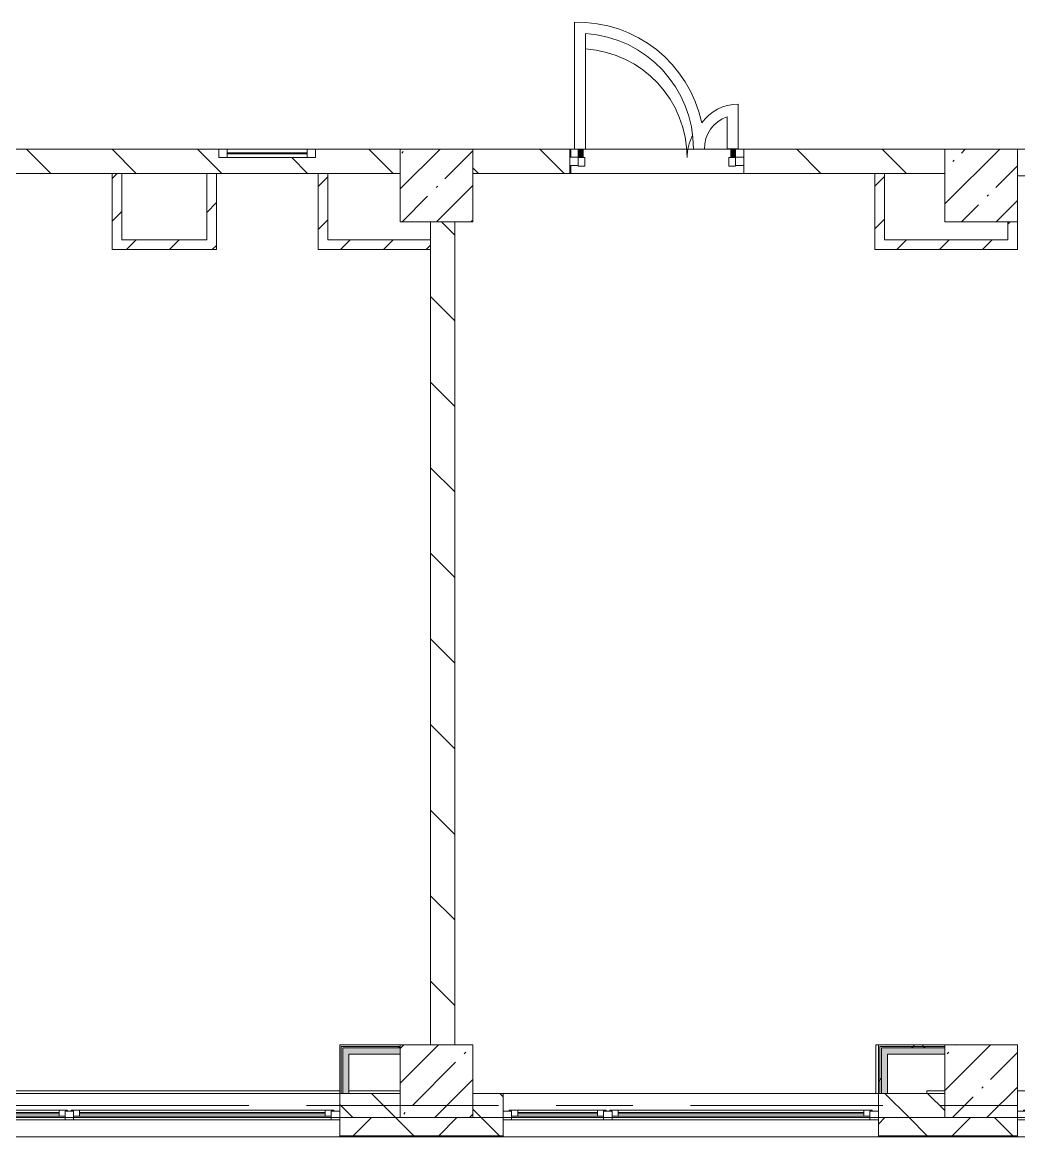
# Model space of a CAD drawing. Header units: millimetres. Extents: x 81609 to 272668, y -8553 to 29000.
# Drawn here: x 154694 to 162928, y -258 to 8948 of the extents above; entities that cross this region are included whole.
import ezdxf

# ---------------------------------------------------------------- set-up
doc = ezdxf.new("R2010")
doc.units = ezdxf.units.MM
doc.linetypes.add('Осевая', pattern=[3175, 635, -476.25, 1587.5, -476.25])
for name, color, linetype, lineweight, true_color in [('A-DETL-GENF-5', 7, 'Continuous', 5, 0xaaaaaa), ('A-DOOR-4', 7, 'Continuous', 5, 0xe2e2e2), ('A-DOOR-5', 7, 'Continuous', 5, 0xaaaaaa), ('A-FLOR-1', 7, 'Continuous', 5, 0xaaaaaa), ('I-WALL-1', 7, 'Continuous', 5, 0xe7e7e7), ('I-WALL-2', 7, 'Continuous', 9, 0xe7e7e7)]:
    doc.layers.add(name, color=color, linetype=linetype, lineweight=lineweight, true_color=true_color)
for name, color, linetype, lineweight in [('A-GLAZ-3', 7, 'Continuous', 5), ('A-GLAZ-CWMG-2', 7, 'Continuous', 5), ('A-WALL', 7, 'Continuous', 9), ('A-WALL-2', 7, 'Continuous', 5), ('I-WALL-3', 7, 'Continuous', 5), ('S-COLS-1', 7, 'Continuous', 5), ('Оси', 7, 'Continuous', 9), ('Оси-2', 7, 'Осевая', 9)]:
    doc.layers.add(name, color=color, linetype=linetype, lineweight=lineweight)
pattern_1 = [(135, (145658, 0), (-353.553, -353.553), [])]
pattern_2 = [(45, (145657.99, 0), (-176.7767, 176.7767), [])]
pattern_3 = [(135, (145657.99, 0), (-176.7767, -176.7767), [])]
pattern_4 = [(45, (145658, 0), (-285.123, 285.123), []), (45, (145943.1, 0), (-285.123, 285.123), [504.031, -100.806, 16.764, -84.042])]
pattern_5 = [(45, (145658, 0), (-530.33, 530.33), []), (135, (145658, 0), (-530.33, -530.33), [])]

# ---------------------------------------------------------------- blocks, each defined once
blk = doc.blocks.new('120_Окно_СКБ_2Ст - 120_Окно_СКБ_2Ст 3100х2500 _мал_створка слева_ 2-22446355-2_9_3_птичка')
at = {"layer": 'A-GLAZ-3'}
for p, q in [((-1550, -127), (-1550, -57)), ((-1550, -57), (-1480, -57)), ((1550, -57), (-1550, -57)), ((-1480, -57), (-1480, -127)), ((650, -87), (-1480, -87)), ((-1480, -87), (-1480, -127)), ((-1430, -137), (-1430, -87)), ((600, -137), (600, -87)), ((650, -127), (650, -57)), ((650, -57), (720, -57)), ((650, -127), (650, -87)), ((720, -57), (720, -127)), ((1480, -87), (720, -87)), ((720, -87), (720, -127)), ((770, -137), (770, -87)), ((1430, -137), (1430, -87)), ((1480, -127), (1480, -57)), ((1480, -57), (1550, -57)), ((1480, -127), (1480, -87)), ((1550, -57), (1550, -127)), ((-1480, -127), (-1550, -127)), ((-1550, -127), (-1500, -127)), ((-1480, -127), (-1500, -127)), ((-1500, -127), (-1500, -137)), ((-1500, -137), (670, -137)), ((670, -137), (-1500, -137)), ((-1430, -107), (600, -107)), ((600, -117), (-1430, -117)), ((720, -127), (650, -127)), ((670, -127), (650, -127)), ((670, -127), (700, -127)), ((670, -137), (670, -127)), ((720, -127), (700, -127)), ((700, -127), (700, -137)), ((700, -137), (1500, -137)), ((1500, -137), (700, -137)), ((770, -107), (1430, -107)), ((1430, -117), (770, -117)), ((1550, -127), (1480, -127)), ((1500, -127), (1480, -127)), ((1500, -127), (1550, -127)), ((1500, -137), (1500, -127))]:
    blk.add_line(p, q, dxfattribs=at)
blk = doc.blocks.new('120_Окно_СКБ_1Ст - 120_Окно_СКБ_1Ст 900х2500_h_-22445987-2_9_3_птичка')
at = {"layer": 'A-GLAZ-3'}
for p, q in [((-450, -127), (-450, -57)), ((-450, -57), (-380, -57)), ((450, -57), (-450, -57)), ((-380, -57), (-380, -127)), ((380, -87), (-380, -87)), ((-380, -87), (-380, -127)), ((-330, -137), (-330, -87)), ((330, -137), (330, -87)), ((380, -127), (380, -57)), ((380, -57), (450, -57)), ((380, -127), (380, -87)), ((450, -57), (450, -127)), ((-380, -127), (-450, -127)), ((-450, -127), (-400, -127)), ((-380, -127), (-400, -127)), ((-400, -127), (-400, -137)), ((-400, -137), (400, -137)), ((400, -137), (-400, -137)), ((-330, -107), (330, -107)), ((330, -117), (-330, -117)), ((450, -127), (380, -127)), ((400, -127), (380, -127)), ((400, -127), (450, -127)), ((400, -137), (400, -127))]:
    blk.add_line(p, q, dxfattribs=at)
blk = doc.blocks.new('BSC_Колонна _Прямоугольная - 600х600-20441433-2_9_3_птичка')
at = {"layer": 'S-COLS-1'}
h = blk.add_hatch(dxfattribs=at)
h.set_pattern_fill('FP_152', color=256, style=0, pattern_type=2)
h.set_pattern_definition([(45, (-12460, -7600), (-285.123, 285.123), []), (45, (-12174.88, -7600), (-285.123, 285.123), [504.031, -100.806, 16.764, -84.042])])
h.paths.add_polyline_path([(-300, -300), (300, -300), (300, 300), (-300, 300), (-300, 150.3)])
for p, q in [((300, 300), (-300, 300)), ((-300, 300), (-300, -300)), ((300, -300), (300, 300)), ((-300, -300), (300, -300))]:
    blk.add_line(p, q, dxfattribs=at)
blk = doc.blocks.new('BSC_Колонна _Прямоугольная - 600х600-V313-2_9_3_птичка')
at = {"layer": 'S-COLS-1'}
h = blk.add_hatch(dxfattribs=at)
h.set_pattern_fill('FP_153', color=256, style=0, pattern_type=2)
h.set_pattern_definition([(45, (-16960, -7600), (-285.123, 285.123), []), (45, (-16674.88, -7600), (-285.123, 285.123), [504.031, -100.806, 16.764, -84.042])])
h.paths.add_polyline_path([(-300, -300), (300, -300), (300, 300), (-300, 300), (-300, 150.3)])
for p, q in [((300, 300), (-300, 300)), ((-300, 300), (-300, -300)), ((300, -300), (300, 300)), ((-300, -300), (300, -300))]:
    blk.add_line(p, q, dxfattribs=at)
blk = doc.blocks.new('120_Окно_СКБ_1Ст - 120_Окно_СКБ_1Ст 400х800 EI30-24230873-2_9_3_птичка')
at = {"layer": 'A-GLAZ-3'}
for p, q in [((-400, 30), (-400, 100)), ((-400, 100), (-330, 100)), ((400, 100), (-400, 100)), ((-330, 100), (-330, 30)), ((330, 30), (330, 100)), ((330, 100), (400, 100)), ((400, 100), (400, 30)), ((-330, 30), (-400, 30)), ((-400, 30), (400, 30)), ((330, 70), (-330, 70)), ((330, 60), (-330, 60)), ((400, 30), (330, 30))]:
    blk.add_line(p, q, dxfattribs=at)
blk = doc.blocks.new('Прямоугольный импост - 50 x 70 мм-31927764-2_9_3_птичка')
at = {"layer": 'A-GLAZ-CWMG-2'}
for p, q in [((-70, 35), (0, 35)), ((-70, -35), (-70, 35)), ((0, 35), (0, -35)), ((0, -35), (-70, -35))]:
    blk.add_line(p, q, dxfattribs=at)
blk = doc.blocks.new('Дверь_Витражная_остекление_ - ДВН_ДАО_Главный вход_1200 в свету Д-22 _п_-31928779-2_9_3_птичка')
at = {"layer": 'A-DOOR-4'}
for points in [[(-610, 30), (-610, 100), (-650, 100), (-650, 30)], [(650, 30), (650, 103), (610, 103), (610, 30)]]:
    blk.add_hatch(color=256, dxfattribs=at).paths.add_polyline_path(points)
at = {"layer": 'A-DETL-GENF-5'}
for p, q in [((-650, 100), (-650, 35)), ((-610, 30), (-610, 100)), ((610, 103), (610, 30)), ((650, 35), (650, 103)), ((-650, 30), (-610, 30)), ((-595, 30), (-650, 30)), ((-595, -40), (-595, 30)), ((595, -40), (595, 30)), ((595, 30), (650, 30)), ((610, 30), (650, 30)), ((-650, -40), (-595, -40)), ((650, -40), (595, -40))]:
    blk.add_line(p, q, dxfattribs=at)
at = {"layer": 'A-DOOR-5'}
for p, q in [((-650, 100), (-650, 35)), ((650, 103), (650, 35))]:
    blk.add_line(p, q, dxfattribs=at)
for centre, radius, start, end in [((-650, 30), 900, 360, 86.09721), ((650, 30), 400, 153.34415, 180)]:
    blk.add_arc(centre, radius, start, end, dxfattribs=at)
blk = doc.blocks.new('Прямоугольный импост - 50 x 70 мм-31701779-2_9_3_птичка')
at = {"layer": 'A-GLAZ-CWMG-2'}
for p, q in [((0, 35), (-70, 35)), ((-70, 35), (-70, -35)), ((0, -35), (0, 35)), ((-70, -35), (0, -35))]:
    blk.add_line(p, q, dxfattribs=at)

msp = doc.modelspace()

# ---------------------------------------------------------------- hatches: boundary and pattern name
at = {"layer": 'A-WALL-2'}
h = msp.add_hatch(dxfattribs=at)
h.set_pattern_fill('FP_78', color=256, style=0, pattern_type=2)
h.set_pattern_definition(pattern_3)
h.paths.add_polyline_path([(150288, -100), (154218, -100), (154218, 100), (150288, 100)])
h.paths.add_polyline_path([(157500, -100), (157818, -100), (157818, 100), (157318, 100), (157318, -100)])
h = msp.add_hatch(dxfattribs=at)
h.set_pattern_fill('FP_78', color=256, style=0, pattern_type=2)
h.set_pattern_definition(pattern_3)
h.paths.add_polyline_path([(162137.6, -100), (162318, -100), (162318, 100), (161768, 100), (161768, -100)])
h.paths.add_polyline_path([(158668, -100), (158668, 100), (158418, 100), (158418, -100), (158427.6, -100)])
h = msp.add_hatch(dxfattribs=at)
h.set_pattern_fill('FP_68', color=256, style=0, pattern_type=2)
h.set_pattern_definition([(45, (145658, 0), (-353.5534, 353.5534), []), (135, (145658, 0), (-353.5534, -353.5534), [])])
h.paths.add_polyline_path([(221358, -250), (221358, -100), (217218, -100), (217218, -250), (220571.4, -250)])
h.paths.add_polyline_path([(215006.3, -250), (216318, -250), (216318, -100), (212718, -100), (212718, -250), (213151.3, -250)])
h.paths.add_polyline_path([(207586.1, -250), (207718, -250), (207718, -100), (206568, -100), (206568, -250), (206658.6, -250)])
h.paths.add_polyline_path([(202568, -250), (202818, -250), (202818, -100), (202068, -100), (202068, -250), (202484.8, -250)])
h.paths.add_polyline_path([(204468, -250), (204468, -100), (203718, -100), (203718, -250), (203876.1, -250)])
h.paths.add_polyline_path([(210818, -250), (211818, -250), (211818, -100), (210818, -100)])
h.paths.add_polyline_path([(198968, -250), (198968, -100), (197568, -100), (197568, -250), (198310.9, -250)])
h.paths.add_polyline_path([(194468, -250), (194468, -100), (193068, -100), (193068, -250), (193673.3, -250)])
h.paths.add_polyline_path([(190890.8, -250), (190968, -250), (190968, -100), (190594.3, -100), (190594.3, -250)])
h.paths.add_polyline_path([(189068, -250), (189694.3, -250), (189694.3, -100), (188318, -100), (188318, -250), (189035.7, -250)])
h.paths.add_polyline_path([(181548, -250), (181548, -100), (180428, -100), (180428, -250), (181151.8, -250)])
h.paths.add_polyline_path([(184698, -250), (185218, -250), (185218, -100), (183648, -100), (183648, -250), (184398.1, -250)])
h.paths.add_polyline_path([(178833, -250), (179528, -250), (179528, -100), (178668, -100), (178668, -250)])
h.paths.add_polyline_path([(176514.2, -250), (176568, -250), (176568, -100), (174867.7, -100), (174867.7, -250), (176050.4, -250)])
h.paths.add_polyline_path([(167702.8, -250), (168368, -250), (168368, -100), (167268, -100), (167268, -250)])
h.paths.add_polyline_path([(162137.6, -250), (162918, -250), (162918, -100), (161768, -100), (161768, -250)])
h.paths.add_polyline_path([(163818, -250), (164468, -250), (164468, -100), (163818, -100)])
h.paths.add_polyline_path([(170468, -250), (172067.7, -250), (172067.7, -100), (170468, -100)])
h.paths.add_polyline_path([(154218, -250), (154218, -100), (150288, -100), (150288, -250), (153790, -250)])
h.paths.add_polyline_path([(148224.8, -250), (149388, -250), (149388, -100), (145398, -100), (145398, -250), (146369.8, -250)])
h.paths.add_polyline_path([(157318, -250), (158668, -250), (158668, -100), (157318, -100)])
at = {"layer": 'I-WALL-1'}
msp.add_hatch(color=256, dxfattribs=at).paths.add_polyline_path([(162318, 425), (162318, 475), (161843, 475), (161843, 425), (162137.6, 425)])
at = {"layer": 'I-WALL-2'}
for points in [[(157818, 425), (157818, 475), (157343, 475), (157343, 425), (157500, 425)], [(161793, 100), (161843, 100), (161843, 475), (161793, 475), (161793, 230.5)], [(157393, 100), (157393, 425), (157343, 425), (157343, 100)]]:
    msp.add_hatch(color=256, dxfattribs=at).paths.add_polyline_path(points)
at = {"layer": 'I-WALL-3'}
h = msp.add_hatch(dxfattribs=at)
h.set_pattern_fill('FP_79', color=256, style=0, pattern_type=2)
h.set_pattern_definition(pattern_1)
h.paths.add_polyline_path([(155645, 7700), (157818, 7700), (157818, 7900), (157118, 7900), (157118, 7830), (156318, 7830), (156318, 7900), (153918, 7900), (153918, 7700), (154717.5, 7700)])
h.paths.add_polyline_path([(158427.6, 7700), (159217.9, 7700), (159217.9, 7900), (158418, 7900), (158418, 7700)])
h.paths.add_polyline_path([(152188, 7700), (153318, 7700), (153318, 7900), (152188, 7900), (152188, 7750.3)])
h.paths.add_polyline_path([(162318, 7700), (162318, 7900), (160657.9, 7900), (160657.9, 7700), (161818, 7700)])
h.paths.add_polyline_path([(149388, 7700), (149688, 7700), (149688, 7900), (149388, 7900), (149388, 7750.3)])
h = msp.add_hatch(dxfattribs=at)
h.set_pattern_fill('FP_76', color=256, style=0, pattern_type=2)
h.set_pattern_definition(pattern_4)
h.paths.add_polyline_path([(167568, 7680), (167568, 7900), (165418, 7900), (165418, 7830), (164218, 7830), (164218, 7900), (162918, 7900), (162918, 7680), (166775.2, 7680)])
h = msp.add_hatch(dxfattribs=at)
h.set_pattern_fill('FP_80', color=256, style=0, pattern_type=2)
h.set_pattern_definition(pattern_2)
h.paths.add_polyline_path([(155518, 7070), (155518, 7700), (155438, 7700), (155438, 7070)])
h = msp.add_hatch(dxfattribs=at)
h.set_pattern_fill('FP_80', color=256, style=0, pattern_type=2)
h.set_pattern_definition(pattern_2)
h.paths.add_polyline_path([(156298, 7150), (156298, 7700), (156218, 7700), (156218, 7150)])
h = msp.add_hatch(dxfattribs=at)
h.set_pattern_fill('FP_80', color=256, style=0, pattern_type=2)
h.set_pattern_definition(pattern_2)
h.paths.add_polyline_path([(157218, 7070), (157218, 7700), (157138, 7700), (157138, 7070)])
h = msp.add_hatch(dxfattribs=at)
h.set_pattern_fill('FP_80', color=256, style=0, pattern_type=2)
h.set_pattern_definition(pattern_2)
h.paths.add_polyline_path([(161818, 7070), (161818, 7700), (161738, 7700), (161738, 7070)])
h = msp.add_hatch(dxfattribs=at)
h.set_pattern_fill('FP_79', color=256, style=0, pattern_type=2)
h.set_pattern_definition(pattern_1)
h.paths.add_polyline_path([(158068, 500), (158268, 500), (158268, 7300), (158068, 7300), (158068, 808.9)])
h = msp.add_hatch(dxfattribs=at)
h.set_pattern_fill('FP_80', color=256, style=0, pattern_type=2)
h.set_pattern_definition(pattern_2)
h.paths.add_polyline_path([(162918, 7150), (162918, 7300), (162838, 7300), (162838, 7150)])
h = msp.add_hatch(dxfattribs=at)
h.set_pattern_fill('FP_80', color=256, style=0, pattern_type=2)
h.set_pattern_definition(pattern_2)
h.paths.add_polyline_path([(155518, 7070), (156298, 7070), (156298, 7150), (155518, 7150)])
h = msp.add_hatch(dxfattribs=at)
h.set_pattern_fill('FP_80', color=256, style=0, pattern_type=2)
h.set_pattern_definition(pattern_2)
h.paths.add_polyline_path([(158068, 7070), (158068, 7150), (157218, 7150), (157218, 7070), (157500, 7070)])
h = msp.add_hatch(dxfattribs=at)
h.set_pattern_fill('FP_80', color=256, style=0, pattern_type=2)
h.set_pattern_definition(pattern_2)
h.paths.add_polyline_path([(161818, 7070), (162918, 7070), (162918, 7150), (161818, 7150)])
h = msp.add_hatch(dxfattribs=at)
h.set_pattern_fill('FP_162', color=256, style=0, pattern_type=2)
h.set_pattern_definition(pattern_5)
h.paths.add_polyline_path([(157818, 487.5), (157818, 500), (157318, 500), (157318, 487.5), (157500, 487.5)])
h = msp.add_hatch(dxfattribs=at)
h.set_pattern_fill('FP_162', color=256, style=0, pattern_type=2)
h.set_pattern_definition(pattern_5)
h.paths.add_polyline_path([(157818, 475), (157818, 487.5), (157330.5, 487.5), (157330.5, 475), (157500, 475)])
h = msp.add_hatch(dxfattribs=at)
h.set_pattern_fill('FP_162', color=256, style=0, pattern_type=2)
h.set_pattern_definition(pattern_5)
h.paths.add_polyline_path([(161768, 100), (161780.5, 100), (161780.5, 500), (161768, 500), (161768, 230.5)])
h = msp.add_hatch(dxfattribs=at)
h.set_pattern_fill('FP_162', color=256, style=0, pattern_type=2)
h.set_pattern_definition(pattern_5)
h.paths.add_polyline_path([(161780.5, 487.5), (162318, 487.5), (162318, 500), (161780.5, 500)])
h = msp.add_hatch(dxfattribs=at)
h.set_pattern_fill('FP_162', color=256, style=0, pattern_type=2)
h.set_pattern_definition(pattern_5)
h.paths.add_polyline_path([(161780.5, 100), (161793, 100), (161793, 487.5), (161780.5, 487.5), (161780.5, 230.5)])
h = msp.add_hatch(dxfattribs=at)
h.set_pattern_fill('FP_162', color=256, style=0, pattern_type=2)
h.set_pattern_definition(pattern_5)
h.paths.add_polyline_path([(161793, 475), (162318, 475), (162318, 487.5), (161793, 487.5)])
at = {"layer": 'S-COLS-1'}
h = msp.add_hatch(dxfattribs=at)
h.set_pattern_fill('FP_76', color=256, style=0, pattern_type=2)
h.set_pattern_definition(pattern_4)
h.paths.add_polyline_path([(157818, -100), (158418, -100), (158418, 500), (157818, 500), (157818, 230.5)])
h = msp.add_hatch(dxfattribs=at)
h.set_pattern_fill('FP_76', color=256, style=0, pattern_type=2)
h.set_pattern_definition(pattern_4)
h.paths.add_polyline_path([(162318, -100), (162918, -100), (162918, 500), (162318, 500), (162318, 230.5)])

# ---------------------------------------------------------------- linework, layer by layer
at = {"layer": 'A-FLOR-1'}
for p, q in [((159258.2, 8947.6), (159258.2, 7900)), ((159348.2, 7900), (159348.2, 8855.9)), ((160609.3, 7903), (160609.3, 8272)), ((160519.3, 8167.1), (160519.3, 7903)), ((159217.9, 7900), (160657.9, 7900)), ((159227.3, 7900), (159227.3, 7835)), ((160519.3, 7903), (160609.3, 7903)), ((159227.3, 7765), (159227.3, 7700)), ((161748, 100), (161748, 500)), ((161748, 500), (161768, 500))]:
    msp.add_line(p, q, dxfattribs=at)
for centre, radius, start, end in [((159285.3, 7903), 1045, 11.78406, 91.48467), ((159285.3, 7903), 955, 359.82001, 86.22206), ((160609.3, 7903), 369, 90, 144.66492), ((160609.3, 7903), 279, 108.81906, 180.6161)]:
    msp.add_arc(centre, radius, start, end, dxfattribs=at)
at = {"layer": 'A-WALL'}
for p, q in [((156298, 7700), (156218, 7700)), ((161818, 7700), (161738, 7700)), ((158068, 7070), (158068, 7150)), ((157330.5, 487.5), (157818, 487.5)), ((157330.5, 100), (157330.5, 487.5)), ((157343, 475), (157818, 475)), ((157343, 100), (157343, 475)), ((161780.5, 100), (161780.5, 487.5)), ((162318, 487.5), (161780.5, 487.5)), ((161793, 100), (161793, 475)), ((162318, 475), (161793, 475)), ((157318, -100), (157818, -100)), ((158418, -100), (158668, -100)), ((161768, -100), (162318, -100)), ((157318, -250), (158668, -250)), ((157318, -253), (158668, -253)), ((161768, -250), (162918, -250)), ((161768, -253), (162918, -253))]:
    msp.add_line(p, q, dxfattribs=at)
at = {"layer": 'A-WALL-2'}
for p, q in [((157818, 100), (149388, 100)), ((157318, 100), (157318, -258)), ((157818, -100), (157818, 100)), ((158418, 100), (158418, -100)), ((158418, 100), (162318, 100)), ((158668, -258), (158668, 100)), ((161768, 100), (161768, -258)), ((162318, -100), (162318, 100)), ((157818, -100), (162918, -100)), ((162918, -258), (162918, -100)), ((145390, -258), (163818, -258))]:
    msp.add_line(p, q, dxfattribs=at)
at = {"layer": 'I-WALL-3'}
for p, q in [((156318, 7900), (153918, 7900)), ((157818, 7900), (157118, 7900)), ((159217.9, 7900), (158418, 7900)), ((159217.9, 7700), (159217.9, 7900)), ((162318, 7900), (160657.9, 7900)), ((160657.9, 7900), (160657.9, 7700)), ((164218, 7900), (162918, 7900)), ((154518, 7700), (156218, 7700)), ((155438, 7700), (155438, 7070)), ((155518, 7150), (155518, 7700)), ((156218, 7700), (156218, 7150)), ((156298, 7700), (157818, 7700)), ((156298, 7070), (156298, 7700)), ((157138, 7700), (157138, 7070)), ((157218, 7150), (157218, 7700)), ((161738, 7700), (158418, 7700)), ((161738, 7700), (161738, 7070)), ((161818, 7700), (162318, 7700)), ((161818, 7150), (161818, 7700)), ((162918, 7680), (166538, 7680)), ((158068, 7300), (158068, 7150)), ((158268, 500), (158268, 7300)), ((162838, 7300), (162838, 7150)), ((162918, 7070), (162918, 7300)), ((156218, 7150), (155518, 7150)), ((158068, 7150), (157218, 7150)), ((162838, 7150), (161818, 7150)), ((155438, 7070), (156298, 7070)), ((157138, 7070), (158068, 7070)), ((158068, 7070), (158068, 500)), ((161738, 7070), (162918, 7070)), ((157818, 500), (157318, 500)), ((157318, 500), (157318, 100)), ((157818, 425), (157818, 500)), ((158068, 500), (158268, 500)), ((161768, 500), (161768, 100)), ((162318, 500), (161768, 500)), ((162318, 425), (162318, 500)), ((157393, 425), (157818, 425)), ((157393, 100), (157393, 425)), ((161843, 100), (161843, 425)), ((161843, 425), (162318, 425)), ((153918, 120), (157318, 120)), ((157393, 120), (157818, 120)), ((162168, 120), (162318, 120)), ((162168, 120), (162168, 100)), ((162918, 120), (167568, 120)), ((157318, -100), (154218, -100)), ((163818, -100), (162918, -100))]:
    msp.add_line(p, q, dxfattribs=at)
at = {"layer": 'S-COLS-1'}
for p, q in [((158418, 500), (157818, 500)), ((157818, 500), (157818, -100)), ((158418, -100), (158418, 500)), ((162918, 500), (162318, 500)), ((162318, 500), (162318, -100)), ((162918, -100), (162918, 500)), ((157818, -100), (158418, -100)), ((162318, -100), (162918, -100))]:
    msp.add_line(p, q, dxfattribs=at)
at = {"layer": 'Оси'}
msp.add_line((143430.4, 0), (155930.4, 0), dxfattribs=at)
at = {"layer": 'Оси-2'}
msp.add_line((155930.4, 0), (171648, 0), dxfattribs=at)

# ---------------------------------------------------------------- block references
at = {"layer": 'A-DOOR-5'}
msp.add_blockref('Дверь_Витражная_остекление_ - ДВН_ДАО_Главный вход_1200 в свету Д-22 _п_-31928779-2_9_3_птичка', (159937.9, 7800), dxfattribs=at)
at = {"layer": 'A-GLAZ-3'}
msp.add_blockref('120_Окно_СКБ_1Ст - 120_Окно_СКБ_1Ст 400х800 EI30-24230873-2_9_3_птичка', (156718, 7800), dxfattribs=at)
at = {"layer": 'A-GLAZ-3', "rotation": 180}
for name, p in [('120_Окно_СКБ_2Ст - 120_Окно_СКБ_2Ст 3100х2500 _мал_створка слева_ 2-22446355-2_9_3_птичка', (155768, -175)), ('120_Окно_СКБ_2Ст - 120_Окно_СКБ_2Ст 3100х2500 _мал_створка слева_ 2-22446355-2_9_3_птичка', (160218, -175)), ('120_Окно_СКБ_1Ст - 120_Окно_СКБ_1Ст 900х2500_h_-22445987-2_9_3_птичка', (163368, -175))]:
    msp.add_blockref(name, p, dxfattribs=at)
at = {"layer": 'A-GLAZ-CWMG-2', "rotation": 180}
msp.add_blockref('Прямоугольный импост - 50 x 70 мм-31701779-2_9_3_птичка', (159217.9, 7800), dxfattribs=at)
at = {"layer": 'A-GLAZ-CWMG-2', "extrusion": (0, 0, -1), "rotation": 180}
msp.add_blockref('Прямоугольный импост - 50 x 70 мм-31927764-2_9_3_птичка', (-160657.9, 7800), dxfattribs=at)
at = {"layer": 'S-COLS-1'}
for name, p in [('BSC_Колонна _Прямоугольная - 600х600-20441433-2_9_3_птичка', (158118, 7600)), ('BSC_Колонна _Прямоугольная - 600х600-V313-2_9_3_птичка', (162618, 7600))]:
    msp.add_blockref(name, p, dxfattribs=at)

doc.saveas('drawing.dxf')
